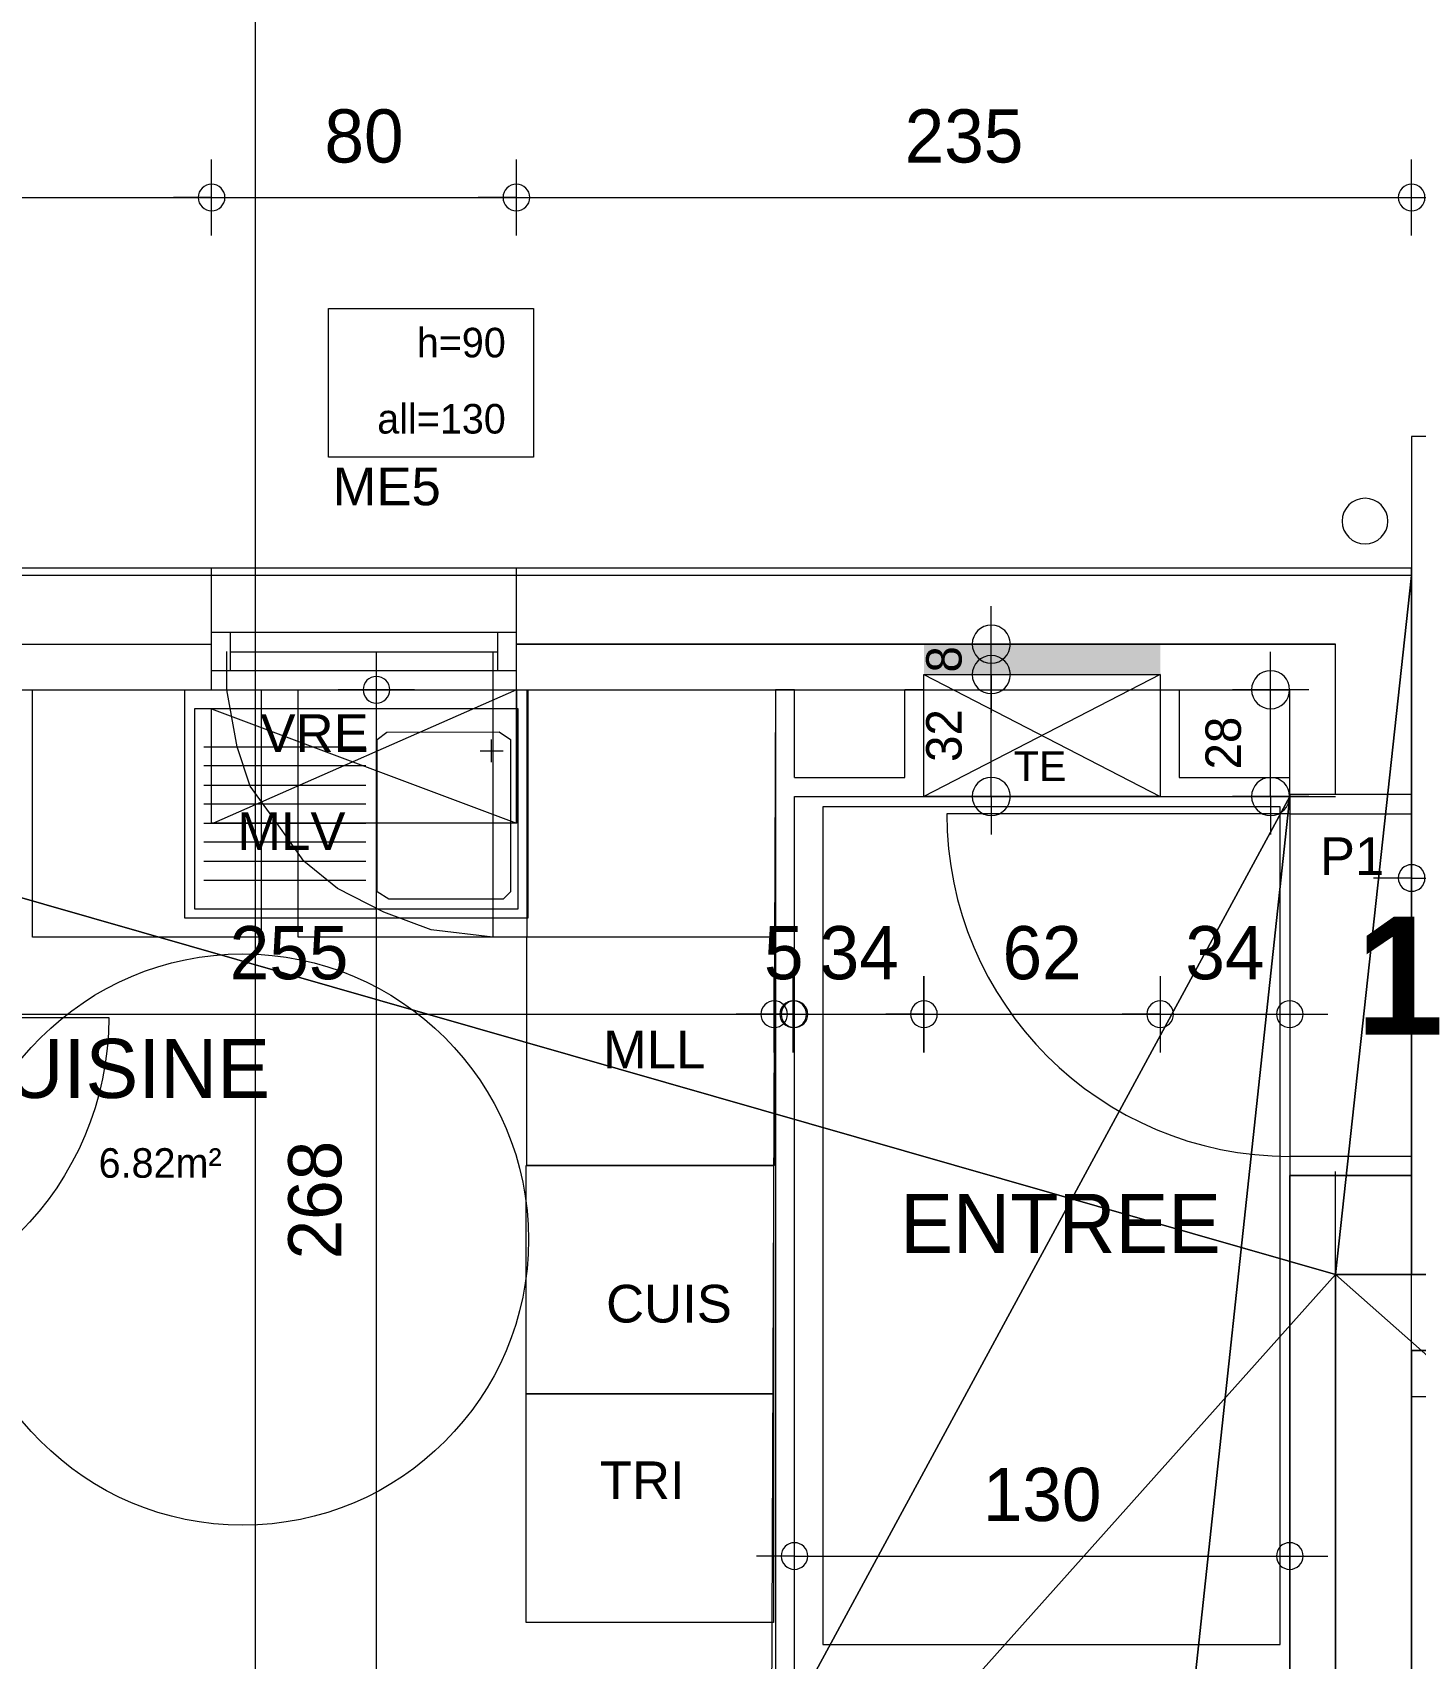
# Model space of a CAD drawing. Header units: metres. Extents: x 1.8 to 61.8, y -52.8 to -10.8.
# Drawn here: x 9.582 to 13.212, y -18.535 to -14.265 of the extents above; entities that cross this region are included whole.
import ezdxf
from ezdxf.enums import TextEntityAlignment as Align
from ezdxf.lldxf.tags import DXFTag

# ---------------------------------------------------------------- set-up
doc = ezdxf.new("R2010")
doc.units = ezdxf.units.M
doc.header["$MEASUREMENT"] = 0
for name, color, linetype in [('Calque commun', 7, 'Continuous'), ('Calque7', 7, 'Continuous'), ('Calque90', 7, 'Continuous'), ('Cotations', 7, 'Continuous'), ('Textes', 7, 'Continuous')]:
    doc.layers.add(name, color=color, linetype=linetype)
doc.styles.add('Arial16', font='arial.ttf', dxfattribs={"height": 0.077313})
doc.styles.add('Arial8', font='arial.ttf', dxfattribs={"height": 0.098961})
doc.styles.add('Century Gothic', font='GOTHICB.TTF', dxfattribs={"height": 0.31023})
doc.styles.add('Century Gothic11', font='GOTHIC.TTF', dxfattribs={"height": 0.139636})
doc.styles.add('Century Gothic19', font='GOTHIC.TTF', dxfattribs={"height": 0.155151})
doc.styles.add('Century Gothic21', font='GOTHIC.TTF', dxfattribs={"height": 0.09309})
doc.styles.add('Century Gothic5', font='GOTHIC.TTF', dxfattribs={"height": 0.077575})
tags = doc.linetypes.add('DASHDOT2', pattern=[0.5, 0.25, -0.125, 0, -0.125]).pattern_tags.tags
tags[10:11] = [DXFTag(74, 4), DXFTag(75, 0), DXFTag(340, '0'), DXFTag(46, 1.0), DXFTag(50, 0.0), DXFTag(44, 0.0), DXFTag(45, 0.0)]
tags[8:9] = [DXFTag(74, 4), DXFTag(75, 0), DXFTag(340, '0'), DXFTag(46, 1.0), DXFTag(50, 0.0), DXFTag(44, 0.0), DXFTag(45, 0.0)]
tags[6:7] = [DXFTag(74, 4), DXFTag(75, 0), DXFTag(340, '0'), DXFTag(46, 1.0), DXFTag(50, 0.0), DXFTag(44, 0.0), DXFTag(45, 0.0)]
tags[4:5] = [DXFTag(74, 4), DXFTag(75, 0), DXFTag(340, '0'), DXFTag(46, 1.0), DXFTag(50, 0.0), DXFTag(44, 0.0), DXFTag(45, 0.0)]
tags = doc.linetypes.add('DOT2', pattern=[0.125, 0, -0.125]).pattern_tags.tags
tags[6:7] = [DXFTag(74, 4), DXFTag(75, 0), DXFTag(340, '0'), DXFTag(46, 1.0), DXFTag(50, 0.0), DXFTag(44, 0.0), DXFTag(45, 0.0)]
tags[4:5] = [DXFTag(74, 4), DXFTag(75, 0), DXFTag(340, '0'), DXFTag(46, 1.0), DXFTag(50, 0.0), DXFTag(44, 0.0), DXFTag(45, 0.0)]
tags = doc.linetypes.add('HIDDEN', pattern=[0.375, 0.25, -0.125]).pattern_tags.tags
tags[6:7] = [DXFTag(74, 4), DXFTag(75, 0), DXFTag(340, '0'), DXFTag(46, 1.0), DXFTag(50, 0.0), DXFTag(44, 0.0), DXFTag(45, 0.0)]
tags[4:5] = [DXFTag(74, 4), DXFTag(75, 0), DXFTag(340, '0'), DXFTag(46, 1.0), DXFTag(50, 0.0), DXFTag(44, 0.0), DXFTag(45, 0.0)]
tags = doc.linetypes.add('HIDDEN2', pattern=[0.1875, 0.125, -0.0625]).pattern_tags.tags
tags[6:7] = [DXFTag(74, 4), DXFTag(75, 0), DXFTag(340, '0'), DXFTag(46, 1.0), DXFTag(50, 0.0), DXFTag(44, 0.0), DXFTag(45, 0.0)]
tags[4:5] = [DXFTag(74, 4), DXFTag(75, 0), DXFTag(340, '0'), DXFTag(46, 1.0), DXFTag(50, 0.0), DXFTag(44, 0.0), DXFTag(45, 0.0)]

# ---------------------------------------------------------------- blocks, each defined once
blk = doc.blocks.new('Block52712')
at = {"layer": 'Calque commun', "color": 7, "linetype": 'Continuous', "lineweight": 9}
for p, q in [((13.2015, -17.8466), (13.2015, -17.5266)), ((13.2015, -17.7266), (14.3815, -17.7266)), ((13.2015, -17.8466), (14.3815, -17.8466))]:
    blk.add_line(p, q, dxfattribs=at)
at = {"layer": 'Calque commun', "color": 7, "linetype": 'Continuous', "lineweight": 18}
blk.add_line((13.2015, -17.5266), (14.3815, -17.5266), dxfattribs=at)
blk = doc.blocks.new('Block52729')
at = {"layer": 'Calque commun', "color": 7, "linetype": 'Continuous', "lineweight": 18}
blk.add_line((13.0015, -26.5266), (13.0015, -17.5266), dxfattribs=at)
at = {"layer": 'Calque commun', "color": 7, "linetype": 'Continuous', "lineweight": 9}
blk.add_line((13.2015, -26.3266), (13.2015, -17.7266), dxfattribs=at)
blk = doc.blocks.new('Block52942')
at = {"layer": 'Calque commun', "color": 7, "linetype": 'Continuous', "lineweight": 18}
for p, q in [((13.2015, -16.2666), (13.2015, -15.6712)), ((13.2015, -19.5658), (13.2015, -17.2666))]:
    blk.add_line(p, q, dxfattribs=at)
at = {"layer": 'Calque commun', "color": 7, "linetype": 'Continuous', "lineweight": 9}
for p, q in [((13.0015, -16.2666), (13.0015, -15.8712)), ((12.8815, -16.2666), (12.8815, -15.9912)), ((12.8815, -19.5658), (12.8815, -17.2666)), ((13.0015, -19.5658), (13.0015, -17.2666))]:
    blk.add_line(p, q, dxfattribs=at)
blk = doc.blocks.new('Block52943')
at = {"layer": 'Calque commun', "color": 7, "linetype": 'Continuous', "lineweight": 18}
for p, q in [((8.1216, -15.6712), (10.0516, -15.6712)), ((10.8516, -15.6712), (13.2015, -15.6712))]:
    blk.add_line(p, q, dxfattribs=at)
at = {"layer": 'Calque commun', "color": 7, "linetype": 'Continuous', "lineweight": 9}
for p, q in [((8.1216, -15.8712), (10.0516, -15.8712)), ((10.8516, -15.8712), (13.0015, -15.8712)), ((8.1216, -15.9912), (10.0516, -15.9912)), ((10.8516, -15.9912), (12.8815, -15.9912))]:
    blk.add_line(p, q, dxfattribs=at)
blk = doc.blocks.new('new39')
at = {"layer": 'Calque commun', "color": 5, "linetype": 'Continuous', "lineweight": 9}
blk.add_arc((0, 0), 0.5, 0, 359.99941, dxfattribs=at)
blk = doc.blocks.new('new40')
at = {"layer": 'Calque commun', "color": 5, "linetype": 'Continuous', "lineweight": 9}
blk.add_arc((0, 0), 0.5, 0, 359.99941, dxfattribs=at)
blk = doc.blocks.new('DimLine53137')
at = {"layer": 'Calque commun', "color": 5, "linetype": 'Continuous', "lineweight": 9}
for p, q in [((10.0516, -14.7987), (10.0516, -14.5987)), ((10.8516, -14.7987), (10.8516, -14.5987)), ((10.0516, -14.6987), (9.9516, -14.6987)), ((10.0516, -14.6987), (10.8516, -14.6987)), ((10.8516, -14.6987), (10.9516, -14.6987))]:
    blk.add_line(p, q, dxfattribs=at)
at = {"layer": 'Calque commun', "color": 5, "linetype": 'Continuous', "lineweight": 9, "xscale": 0.07000000029802322, "yscale": 0.07000000029802322, "zscale": 0.07000000029802322}
for name, p in [('new39', (10.0516, -14.6987)), ('new40', (10.8516, -14.6987))]:
    blk.add_blockref(name, p, dxfattribs=at)
at = {"layer": 'Calque commun', "color": 5, "linetype": 'Continuous', "lineweight": 9, "style": 'Century Gothic11'}
blk.add_text('80', height=0.13964, dxfattribs=at).set_placement((10.4516, -14.6487), align=Align.BOTTOM_CENTER)
blk = doc.blocks.new('new43')
at = {"layer": 'Calque commun', "color": 5, "linetype": 'Continuous', "lineweight": 9}
blk.add_arc((0, 0), 0.5, 0, 359.99941, dxfattribs=at)
blk = doc.blocks.new('new44')
at = {"layer": 'Calque commun', "color": 5, "linetype": 'Continuous', "lineweight": 9}
blk.add_arc((0, 0), 0.5, 0, 359.99941, dxfattribs=at)
blk = doc.blocks.new('DimLine53153')
at = {"layer": 'Calque commun', "color": 5, "linetype": 'Continuous', "lineweight": 9}
for p, q in [((8.1216, -14.7987), (8.1216, -14.5987)), ((10.0516, -14.7987), (10.0516, -14.5987)), ((8.1216, -14.6987), (8.0216, -14.6987)), ((8.1216, -14.6987), (10.0516, -14.6987)), ((10.0516, -14.6987), (10.1516, -14.6987))]:
    blk.add_line(p, q, dxfattribs=at)
at = {"layer": 'Calque commun', "color": 5, "linetype": 'Continuous', "lineweight": 9, "xscale": 0.07000000029802322, "yscale": 0.07000000029802322, "zscale": 0.07000000029802322}
for name, p in [('new43', (8.1216, -14.6987)), ('new44', (10.0516, -14.6987))]:
    blk.add_blockref(name, p, dxfattribs=at)
at = {"layer": 'Calque commun', "color": 5, "linetype": 'Continuous', "lineweight": 9, "style": 'Century Gothic11'}
blk.add_text('193', height=0.13964, dxfattribs=at).set_placement((9.0866, -14.6487), align=Align.BOTTOM_CENTER)
blk = doc.blocks.new('new45')
at = {"layer": 'Calque commun', "color": 5, "linetype": 'Continuous', "lineweight": 9}
blk.add_arc((0, 0), 0.5, 0, 359.99941, dxfattribs=at)
blk = doc.blocks.new('new46')
at = {"layer": 'Calque commun', "color": 5, "linetype": 'Continuous', "lineweight": 9}
blk.add_arc((0, 0), 0.5, 0, 359.99941, dxfattribs=at)
blk = doc.blocks.new('DimLine53161')
at = {"layer": 'Calque commun', "color": 5, "linetype": 'Continuous', "lineweight": 9}
for p, q in [((10.8516, -14.7987), (10.8516, -14.5987)), ((13.2015, -14.7987), (13.2015, -14.5987)), ((10.8516, -14.6987), (10.7516, -14.6987)), ((10.8516, -14.6987), (13.2015, -14.6987)), ((13.2015, -14.6987), (13.3015, -14.6987))]:
    blk.add_line(p, q, dxfattribs=at)
at = {"layer": 'Calque commun', "color": 5, "linetype": 'Continuous', "lineweight": 9, "xscale": 0.07000000029802322, "yscale": 0.07000000029802322, "zscale": 0.07000000029802322}
for name, p in [('new45', (10.8516, -14.6987)), ('new46', (13.2015, -14.6987))]:
    blk.add_blockref(name, p, dxfattribs=at)
at = {"layer": 'Calque commun', "color": 5, "linetype": 'Continuous', "lineweight": 9, "style": 'Century Gothic11'}
blk.add_text('235', height=0.13964, dxfattribs=at).set_placement((12.0265, -14.6487), align=Align.BOTTOM_CENTER)
blk = doc.blocks.new('120x220')
at = {"layer": 'Calque commun', "color": 7, "linetype": 'HIDDEN', "lineweight": 9}
mesh = blk.add_polyface(dxfattribs=at)
corners = [(0, 2.2), (0, 0), (1.2, 0), (1.2, 2.2)]
mesh.append_faces([[corners[k] for k in face] for face in [(0, 1, 2, 3)]], dxfattribs={"color": 7})
blk = doc.blocks.new('@PRES_1_$$_1-7')
at = {"layer": 'Calque commun', "color": 5, "linetype": 'Continuous', "lineweight": 9}
for p, q in [((0, 0.32), (0.8, 0.32)), ((0.8, 0.15), (0, 0.15)), ((0.05, 0.05), (0.05, 0.15)), ((0.75, 0.15), (0.75, 0.05)), ((0.05, 0.1), (0.75, 0.1)), ((0.8, 0.05), (0, 0.05)), ((0, 0), (0.8, 0))]:
    blk.add_line(p, q, dxfattribs=at)
blk = doc.blocks.new('@PRES_1_$$_1-8')
at = {"layer": 'Calque commun', "color": 7, "linetype": 'Continuous', "lineweight": 9}
blk.add_line((0, 0), (0, 0.32), dxfattribs=at)
blk = doc.blocks.new('@PRES_1_$$_1-9')
at = {"layer": 'Calque commun', "color": 7, "linetype": 'Continuous', "lineweight": 9}
blk.add_line((0, 0), (0, 0.32), dxfattribs=at)
blk = doc.blocks.new('INTER_2D_COMB3')
at = {"layer": 'Calque commun', "color": 0, "linetype": 'ByBlock', "lineweight": -2}
for name in ['@PRES_1_$$_1-7', '@PRES_1_$$_1-8']:
    blk.add_blockref(name, (0, 0), dxfattribs=at)
at = {"layer": 'Calque commun', "color": 0, "linetype": 'ByBlock', "lineweight": -2, "extrusion": (0, 0, -1), "xscale": -1, "yscale": -1, "zscale": -1, "rotation": -180}
blk.add_blockref('@PRES_1_$$_1-9', (-0.8, 0), dxfattribs=at)
blk = doc.blocks.new('PLACED_COMB3')
at = {"layer": 'Calque commun', "color": 0, "linetype": 'ByBlock', "lineweight": -2}
blk.add_blockref('INTER_2D_COMB3', (0, 0), dxfattribs=at)
blk = doc.blocks.new('new115')
at = {"layer": 'Calque commun', "color": 5, "linetype": 'Continuous', "lineweight": 9}
blk.add_arc((0, 0), 0.5, 0, 359.99941, dxfattribs=at)
blk = doc.blocks.new('new116')
at = {"layer": 'Calque commun', "color": 5, "linetype": 'Continuous', "lineweight": 9}
blk.add_arc((0, 0), 0.5, 0, 359.99941, dxfattribs=at)
blk = doc.blocks.new('DimLine55509')
at = {"layer": 'Calque commun', "color": 5, "linetype": 'Continuous', "lineweight": 9}
for p, q in [((13.2015, -16.5855), (13.2015, -16.3855)), ((14.3815, -16.5855), (14.3815, -16.3855)), ((13.2015, -16.4855), (13.1015, -16.4855)), ((13.2015, -16.4855), (14.3815, -16.4855)), ((14.3815, -16.4855), (14.4815, -16.4855))]:
    blk.add_line(p, q, dxfattribs=at)
at = {"layer": 'Calque commun', "color": 5, "linetype": 'Continuous', "lineweight": 9, "xscale": 0.07000000029802322, "yscale": 0.07000000029802322, "zscale": 0.07000000029802322}
for name, p in [('new115', (13.2015, -16.4855)), ('new116', (14.3815, -16.4855))]:
    blk.add_blockref(name, p, dxfattribs=at)
at = {"layer": 'Calque commun', "color": 5, "linetype": 'Continuous', "lineweight": 9, "style": 'Century Gothic11'}
blk.add_text('118', height=0.13964, dxfattribs=at).set_placement((13.7915, -16.4355), align=Align.BOTTOM_CENTER)
blk = doc.blocks.new('@PRES_1_$$_1-25')
at = {"layer": 'Calque commun', "color": 5, "linetype": 'Continuous', "lineweight": 9}
blk.add_line((0.05, 0.32), (0.05, 1.22), dxfattribs=at)
at = {"layer": 'Calque commun', "color": 5, "linetype": 'Continuous', "lineweight": 9, "extrusion": (0, 0, -1)}
blk.add_arc((-0.05, 0.32), 0.9, 90, 180, dxfattribs=at)
at = {"layer": 'Calque commun', "color": 5, "linetype": 'Continuous', "lineweight": 9}
mesh = blk.add_polyface(dxfattribs=at)
corners = [(0, 0), (0, 0.32), (0.05, 0.32), (0.05, 0)]
mesh.append_faces([[corners[k] for k in face] for face in [(0, 1, 2, 3)]], dxfattribs={"color": 5})
mesh = blk.add_polyface(dxfattribs=at)
corners = [(0.95, 0), (0.95, 0.32), (1, 0.32), (1, 0)]
mesh.append_faces([[corners[k] for k in face] for face in [(0, 1, 2, 3)]], dxfattribs={"color": 5})
blk = doc.blocks.new('@PRES_1_$$_1-26')
at = {"layer": 'Calque commun', "color": 0, "linetype": 'ByBlock', "lineweight": -2}
blk.add_line((0, 0), (0, 0.32), dxfattribs=at)
blk = doc.blocks.new('@PRES_1_$$_1-27')
at = {"layer": 'Calque commun', "color": 0, "linetype": 'ByBlock', "lineweight": -2}
blk.add_line((0, 0), (0, 0.32), dxfattribs=at)
blk = doc.blocks.new('INTER_2D_COMB9')
at = {"layer": 'Calque7', "color": 0, "linetype": 'ByBlock', "lineweight": -2}
blk.add_blockref('@PRES_1_$$_1-25', (0, 0), dxfattribs=at)
at = {"layer": 'Calque7', "color": 7, "linetype": 'Continuous', "lineweight": 9}
blk.add_blockref('@PRES_1_$$_1-26', (0, 0), dxfattribs=at)
at = {"layer": 'Calque7', "color": 7, "linetype": 'Continuous', "lineweight": 9, "extrusion": (0, 0, -1), "xscale": -1, "yscale": -1, "zscale": -1, "rotation": -180}
blk.add_blockref('@PRES_1_$$_1-27', (-1, 0), dxfattribs=at)
blk = doc.blocks.new('PLACED_COMB9')
at = {"layer": 'Calque7', "color": 0, "linetype": 'ByBlock', "lineweight": -2}
blk.add_blockref('INTER_2D_COMB9', (0, 0), dxfattribs=at)
blk = doc.blocks.new('_15-3')
at = {"layer": 'Calque90', "color": 6, "linetype": 'ByBlock', "lineweight": 9}
for p, q in [((0.9, 0.6), (0, 0.6)), ((0, 0.6), (0, 0)), ((0.9, 0), (0.9, 0.6)), ((0.025, 0.025), (0.025, 0.55)), ((0.025, 0.55), (0.875, 0.55)), ((0.875, 0.55), (0.875, 0.025)), ((0.075, 0.49), (0.045, 0.47)), ((0.045, 0.47), (0.045, 0.07)), ((0.37, 0.4888), (0.075, 0.49)), ((0.095, 0.4099), (0.095, 0.4699)), ((0.395, 0.47), (0.37, 0.4888)), ((0.395, 0.07), (0.395, 0.47)), ((0.125, 0.4398), (0.065, 0.44)), ((0.85, 0.45), (0.425, 0.45)), ((0.425, 0.4), (0.85, 0.4)), ((0.85, 0.35), (0.425, 0.35)), ((0.425, 0.3), (0.85, 0.3)), ((0.85, 0.25), (0.425, 0.25)), ((0.425, 0.2), (0.85, 0.2)), ((0.85, 0.15), (0.425, 0.15)), ((0.85, 0.1), (0.425, 0.1)), ((0.045, 0.07), (0.065, 0.05)), ((0.045, 0.07), (0.065, 0.05)), ((0.065, 0.05), (0.365, 0.05)), ((0.365, 0.05), (0.395, 0.07)), ((0, 0), (0.9, 0)), ((0.875, 0.025), (0.025, 0.025))]:
    blk.add_line(p, q, dxfattribs=at)
blk = doc.blocks.new('xmodule1pd')
at = {"layer": 'Calque commun', "color": 5, "linetype": 'Continuous', "lineweight": 9}
blk.add_arc((0, 0), 0.5, 0, 359.9994, dxfattribs=at)
blk = doc.blocks.new('xmodule1pd2')
at = {"layer": 'Calque commun', "color": 5, "linetype": 'Continuous', "lineweight": 9}
blk.add_arc((0, 0), 0.5, 0, 359.9994, dxfattribs=at)
blk = doc.blocks.new('DimLine53309')
at = {"layer": 'Calque commun', "color": 5, "linetype": 'Continuous', "lineweight": 9}
for p, q in [((12.8313, -15.9912), (12.8313, -15.8912)), ((12.9313, -15.9912), (12.7313, -15.9912)), ((12.8313, -16.2714), (12.8313, -15.9912)), ((12.9313, -16.2714), (12.7313, -16.2714)), ((12.8313, -16.2714), (12.8313, -16.3714))]:
    blk.add_line(p, q, dxfattribs=at)
at = {"layer": 'Calque commun', "color": 5, "linetype": 'Continuous', "lineweight": 9, "xscale": 0.1000000014901161, "yscale": 0.1000000014901161, "zscale": 0.1000000014901161, "rotation": 90}
for name, p in [('xmodule1pd2', (12.8313, -15.9912)), ('xmodule1pd', (12.8313, -16.2714))]:
    blk.add_blockref(name, p, dxfattribs=at)
at = {"layer": 'Calque commun', "color": 5, "linetype": 'Continuous', "lineweight": 9, "style": 'Century Gothic21'}
blk.add_text('28', height=0.09309, rotation=90, dxfattribs=at).set_placement((12.7813, -16.1313), align=Align.BOTTOM_CENTER)
blk = doc.blocks.new('xmodule1pd27')
at = {"layer": 'Calque commun', "color": 5, "linetype": 'Continuous', "lineweight": 9}
blk.add_arc((0, 0), 0.5, 0, 359.99941, dxfattribs=at)
blk = doc.blocks.new('xmodule1pd28')
at = {"layer": 'Calque commun', "color": 5, "linetype": 'Continuous', "lineweight": 9}
blk.add_arc((0, 0), 0.5, 0, 359.99941, dxfattribs=at)
blk = doc.blocks.new('DimLine53444-2')
at = {"layer": 'Calque commun', "color": 5, "linetype": 'Continuous', "lineweight": 9}
for p, q in [((10.4842, -15.9912), (10.4842, -15.8912)), ((10.5842, -15.9912), (10.3842, -15.9912)), ((10.4842, -18.6713), (10.4842, -15.9912)), ((10.3842, -18.6713), (10.5842, -18.6713)), ((10.4842, -18.6713), (10.4842, -18.7713))]:
    blk.add_line(p, q, dxfattribs=at)
at = {"layer": 'Calque commun', "color": 5, "linetype": 'Continuous', "lineweight": 9, "xscale": 0.07000000029802322, "yscale": 0.07000000029802322, "zscale": 0.07000000029802322, "rotation": 90}
for name, p in [('xmodule1pd28', (10.4842, -15.9912)), ('xmodule1pd27', (10.4842, -18.6713))]:
    blk.add_blockref(name, p, dxfattribs=at)
at = {"layer": 'Calque commun', "color": 5, "linetype": 'Continuous', "lineweight": 9, "style": 'Century Gothic11'}
blk.add_text('268', height=0.13964, rotation=90, dxfattribs=at).set_placement((10.4342, -17.3312), align=Align.BOTTOM_CENTER)
blk = doc.blocks.new('xmodule1pd33')
at = {"layer": 'Calque commun', "color": 5, "linetype": 'Continuous', "lineweight": 9}
blk.add_arc((0, 0), 0.5, 0, 359.99941, dxfattribs=at)
blk = doc.blocks.new('xmodule1pd34')
at = {"layer": 'Calque commun', "color": 5, "linetype": 'Continuous', "lineweight": 9}
blk.add_arc((0, 0), 0.5, 0, 359.99941, dxfattribs=at)
blk = doc.blocks.new('DimLine53468-2')
at = {"layer": 'Calque commun', "color": 5, "linetype": 'Continuous', "lineweight": 9}
for p, q in [((8.9816, -16.9433), (8.9816, -16.7433)), ((11.5283, -16.9433), (11.5283, -16.7433)), ((8.9816, -16.8433), (8.8816, -16.8433)), ((8.9816, -16.8433), (11.5283, -16.8433)), ((11.5283, -16.8433), (11.6283, -16.8433))]:
    blk.add_line(p, q, dxfattribs=at)
at = {"layer": 'Calque commun', "color": 5, "linetype": 'Continuous', "lineweight": 9, "xscale": 0.07000000029802322, "yscale": 0.07000000029802322, "zscale": 0.07000000029802322}
for name, p in [('xmodule1pd33', (8.9816, -16.8433)), ('xmodule1pd34', (11.5283, -16.8433))]:
    blk.add_blockref(name, p, dxfattribs=at)
at = {"layer": 'Calque commun', "color": 5, "linetype": 'Continuous', "lineweight": 9, "style": 'Century Gothic11'}
blk.add_text('255', height=0.13964, dxfattribs=at).set_placement((10.2549, -16.7933), align=Align.BOTTOM_CENTER)
blk = doc.blocks.new('xmodule1pd35')
at = {"layer": 'Calque commun', "color": 5, "linetype": 'Continuous', "lineweight": 9}
blk.add_arc((0, 0), 0.5, 0, 359.99941, dxfattribs=at)
blk = doc.blocks.new('xmodule1pd36')
at = {"layer": 'Calque commun', "color": 5, "linetype": 'Continuous', "lineweight": 9}
blk.add_arc((0, 0), 0.5, 0, 359.99941, dxfattribs=at)
blk = doc.blocks.new('DimLine53476-2')
at = {"layer": 'Calque commun', "color": 5, "linetype": 'Continuous', "lineweight": 9}
for p, q in [((11.5283, -16.9433), (11.5283, -16.7433)), ((11.5783, -16.9433), (11.5783, -16.7433)), ((11.5283, -16.8433), (11.4283, -16.8433)), ((11.5283, -16.8433), (11.5783, -16.8433)), ((11.5783, -16.8433), (11.6783, -16.8433))]:
    blk.add_line(p, q, dxfattribs=at)
at = {"layer": 'Calque commun', "color": 5, "linetype": 'Continuous', "lineweight": 9, "xscale": 0.07000000029802322, "yscale": 0.07000000029802322, "zscale": 0.07000000029802322}
for name, p in [('xmodule1pd35', (11.5283, -16.8433)), ('xmodule1pd36', (11.5783, -16.8433))]:
    blk.add_blockref(name, p, dxfattribs=at)
at = {"layer": 'Calque commun', "color": 5, "linetype": 'Continuous', "lineweight": 9, "style": 'Century Gothic11'}
blk.add_text('5', height=0.1396, dxfattribs=at).set_placement((11.5533, -16.7933), align=Align.BOTTOM_CENTER)
blk = doc.blocks.new('xmodule1pd43')
at = {"layer": 'Calque commun', "color": 5, "linetype": 'Continuous', "lineweight": 9}
blk.add_arc((0, 0), 0.5, 0, 359.99941, dxfattribs=at)
blk = doc.blocks.new('xmodule1pd44')
at = {"layer": 'Calque commun', "color": 5, "linetype": 'Continuous', "lineweight": 9}
blk.add_arc((0, 0), 0.5, 0, 359.99941, dxfattribs=at)
blk = doc.blocks.new('DimLine53508-2')
at = {"layer": 'Calque commun', "color": 5, "linetype": 'Continuous', "lineweight": 9}
for p, q in [((11.5815, -18.3659), (11.5815, -18.1659)), ((12.8815, -18.3659), (12.8815, -18.1659)), ((11.5815, -18.2659), (11.4815, -18.2659)), ((11.5815, -18.2659), (12.8815, -18.2659)), ((12.8815, -18.2659), (12.9815, -18.2659))]:
    blk.add_line(p, q, dxfattribs=at)
at = {"layer": 'Calque commun', "color": 5, "linetype": 'Continuous', "lineweight": 9, "xscale": 0.07000000029802322, "yscale": 0.07000000029802322, "zscale": 0.07000000029802322}
for name, p in [('xmodule1pd43', (11.5815, -18.2659)), ('xmodule1pd44', (12.8815, -18.2659))]:
    blk.add_blockref(name, p, dxfattribs=at)
at = {"layer": 'Calque commun', "color": 5, "linetype": 'Continuous', "lineweight": 9, "style": 'Century Gothic11'}
blk.add_text('130', height=0.13964, dxfattribs=at).set_placement((12.2315, -18.2159), align=Align.BOTTOM_CENTER)
blk = doc.blocks.new('xmodule1pd45')
at = {"layer": 'Calque commun', "color": 5, "linetype": 'Continuous', "lineweight": 9}
blk.add_arc((0, 0), 0.5, 0, 359.99941, dxfattribs=at)
blk = doc.blocks.new('xmodule1pd46')
at = {"layer": 'Calque commun', "color": 5, "linetype": 'Continuous', "lineweight": 9}
blk.add_arc((0, 0), 0.5, 0, 359.99941, dxfattribs=at)
blk = doc.blocks.new('DimLine53516')
at = {"layer": 'Calque commun', "color": 5, "linetype": 'Continuous', "lineweight": 9}
for p, q in [((11.5815, -16.9433), (11.5815, -16.7433)), ((11.9215, -16.7433), (11.9215, -16.9433)), ((11.5815, -16.8433), (11.4815, -16.8433)), ((11.5815, -16.8433), (11.9215, -16.8433)), ((11.9215, -16.8433), (12.0215, -16.8433))]:
    blk.add_line(p, q, dxfattribs=at)
at = {"layer": 'Calque commun', "color": 5, "linetype": 'Continuous', "lineweight": 9, "xscale": 0.07000000029802322, "yscale": 0.07000000029802322, "zscale": 0.07000000029802322}
for name, p in [('xmodule1pd45', (11.5815, -16.8433)), ('xmodule1pd46', (11.9215, -16.8433))]:
    blk.add_blockref(name, p, dxfattribs=at)
at = {"layer": 'Calque commun', "color": 5, "linetype": 'Continuous', "lineweight": 9, "style": 'Century Gothic11'}
blk.add_text('34', height=0.13964, dxfattribs=at).set_placement((11.7515, -16.7933), align=Align.BOTTOM_CENTER)
blk = doc.blocks.new('60x65')
at = {"layer": 'Calque commun', "color": 7, "linetype": 'HIDDEN', "lineweight": 9}
mesh = blk.add_polyface(dxfattribs=at)
corners = [(0, 0.6), (0.65, 0.6), (0.65, 0), (0, 0)]
mesh.append_faces([[corners[k] for k in face] for face in [(0, 1, 2, 3)]], dxfattribs={"color": 7})
blk = doc.blocks.new('xmodule1pd65')
at = {"layer": 'Calque commun', "color": 5, "linetype": 'Continuous', "lineweight": 9}
blk.add_arc((0, 0), 0.5, 0, 359.99941, dxfattribs=at)
blk = doc.blocks.new('xmodule1pd66')
at = {"layer": 'Calque commun', "color": 5, "linetype": 'Continuous', "lineweight": 9}
blk.add_arc((0, 0), 0.5, 0, 359.99941, dxfattribs=at)
blk = doc.blocks.new('DimLine60930')
at = {"layer": 'Calque commun', "color": 5, "linetype": 'Continuous', "lineweight": 9}
for p, q in [((11.9215, -16.9433), (11.9215, -16.7433)), ((12.5415, -16.7433), (12.5415, -16.9433)), ((11.9215, -16.8433), (11.8215, -16.8433)), ((11.9215, -16.8433), (12.5415, -16.8433)), ((12.5415, -16.8433), (12.6415, -16.8433))]:
    blk.add_line(p, q, dxfattribs=at)
at = {"layer": 'Calque commun', "color": 5, "linetype": 'Continuous', "lineweight": 9, "xscale": 0.07000000029802322, "yscale": 0.07000000029802322, "zscale": 0.07000000029802322}
for name, p in [('xmodule1pd65', (11.9215, -16.8433)), ('xmodule1pd66', (12.5415, -16.8433))]:
    blk.add_blockref(name, p, dxfattribs=at)
at = {"layer": 'Calque commun', "color": 5, "linetype": 'Continuous', "lineweight": 9, "style": 'Century Gothic11'}
blk.add_text('62', height=0.13964, dxfattribs=at).set_placement((12.2315, -16.7933), align=Align.BOTTOM_CENTER)
blk = doc.blocks.new('xmodule1pd67')
at = {"layer": 'Calque commun', "color": 5, "linetype": 'Continuous', "lineweight": 9}
blk.add_arc((0, 0), 0.5, 0, 359.99941, dxfattribs=at)
blk = doc.blocks.new('xmodule1pd68')
at = {"layer": 'Calque commun', "color": 5, "linetype": 'Continuous', "lineweight": 9}
blk.add_arc((0, 0), 0.5, 0, 359.99941, dxfattribs=at)
blk = doc.blocks.new('DimLine60938')
at = {"layer": 'Calque commun', "color": 5, "linetype": 'Continuous', "lineweight": 9}
for p, q in [((12.5415, -16.7433), (12.5415, -16.9433)), ((12.8815, -16.7433), (12.8815, -16.9433)), ((12.5415, -16.8433), (12.4415, -16.8433)), ((12.5415, -16.8433), (12.8815, -16.8433)), ((12.8815, -16.8433), (12.9815, -16.8433))]:
    blk.add_line(p, q, dxfattribs=at)
at = {"layer": 'Calque commun', "color": 5, "linetype": 'Continuous', "lineweight": 9, "xscale": 0.07000000029802322, "yscale": 0.07000000029802322, "zscale": 0.07000000029802322}
for name, p in [('xmodule1pd67', (12.5415, -16.8433)), ('xmodule1pd68', (12.8815, -16.8433))]:
    blk.add_blockref(name, p, dxfattribs=at)
at = {"layer": 'Calque commun', "color": 5, "linetype": 'Continuous', "lineweight": 9, "style": 'Century Gothic11'}
blk.add_text('34', height=0.13964, dxfattribs=at).set_placement((12.7115, -16.7933), align=Align.BOTTOM_CENTER)
blk = doc.blocks.new('@PRES_1_$$_1-46')
at = {"layer": 'Calque commun', "color": 5, "linetype": 'Continuous', "lineweight": 9}
blk.add_line((0.05, 0.05), (0.05, 0.85), dxfattribs=at)
at = {"layer": 'Calque commun', "color": 5, "linetype": 'Continuous', "lineweight": 9, "extrusion": (0, 0, -1)}
blk.add_arc((-0.05, 0.05), 0.8, 90, 180, dxfattribs=at)
at = {"layer": 'Calque commun', "color": 5, "linetype": 'Continuous', "lineweight": 9}
mesh = blk.add_polyface(dxfattribs=at)
corners = [(0, 0), (0, 0.05), (0.05, 0.05), (0.05, 0)]
mesh.append_faces([[corners[k] for k in face] for face in [(0, 1, 2, 3)]], dxfattribs={"color": 5})
mesh = blk.add_polyface(dxfattribs=at)
corners = [(0.85, 0), (0.85, 0.05), (0.9, 0.05), (0.9, 0)]
mesh.append_faces([[corners[k] for k in face] for face in [(0, 1, 2, 3)]], dxfattribs={"color": 5})
blk = doc.blocks.new('@PRES_1_$$_1-47')
at = {"layer": 'Calque commun', "color": 0, "linetype": 'ByBlock', "lineweight": -2}
blk.add_line((0, 0), (0, 0.05), dxfattribs=at)
blk = doc.blocks.new('@PRES_1_$$_1-48')
at = {"layer": 'Calque commun', "color": 0, "linetype": 'ByBlock', "lineweight": -2}
blk.add_line((0, 0), (0, 0.05), dxfattribs=at)
blk = doc.blocks.new('INTER_2D_COMB16')
at = {"layer": 'Calque commun', "color": 0, "linetype": 'ByBlock', "lineweight": -2}
blk.add_blockref('@PRES_1_$$_1-46', (0, 0), dxfattribs=at)
at = {"layer": 'Calque7', "color": 15, "linetype": 'Continuous', "lineweight": 18}
blk.add_blockref('@PRES_1_$$_1-47', (0, 0), dxfattribs=at)
at = {"layer": 'Calque7', "color": 15, "linetype": 'Continuous', "lineweight": 18, "extrusion": (0, 0, -1), "xscale": -1, "yscale": -1, "zscale": -1, "rotation": -180}
blk.add_blockref('@PRES_1_$$_1-48', (-0.9, 0), dxfattribs=at)
blk = doc.blocks.new('PLACED_COMB16')
at = {"layer": 'Calque commun', "color": 0, "linetype": 'ByBlock', "lineweight": -2}
blk.add_blockref('INTER_2D_COMB16', (0, 0), dxfattribs=at)
blk = doc.blocks.new('te 62x32')
at = {"layer": 'Calque commun', "color": 1, "linetype": 'Continuous', "lineweight": 18}
for p, q in [((0, 0.32), (0.62, 0)), ((0.62, 0.32), (0, 0))]:
    blk.add_line(p, q, dxfattribs=at)
at = {"layer": 'Textes', "color": 5, "linetype": 'ByBlock', "lineweight": -2, "style": 'Arial16'}
blk.add_text('TE', height=0.07731, dxfattribs=at).set_placement((0.2358, 0.0178), align=Align.BOTTOM_LEFT)
at = {"layer": 'Calque commun', "color": 1, "linetype": 'Continuous', "lineweight": 18}
mesh = blk.add_polyface(dxfattribs=at)
corners = [(0, 0.32), (0.62, 0.32), (0.62, 0), (0, 0)]
mesh.append_faces([[corners[k] for k in face] for face in [(0, 1, 2, 3)]], dxfattribs={"color": 1})
blk = doc.blocks.new('xmodule1pd69')
at = {"layer": 'Calque commun', "color": 5, "linetype": 'Continuous', "lineweight": 9}
blk.add_arc((0, 0), 0.5, 0, 359.9994, dxfattribs=at)
blk = doc.blocks.new('xmodule1pd70')
at = {"layer": 'Calque commun', "color": 5, "linetype": 'Continuous', "lineweight": 9}
blk.add_arc((0, 0), 0.5, 0, 359.9994, dxfattribs=at)
blk = doc.blocks.new('DimLine61689')
at = {"layer": 'Calque commun', "color": 5, "linetype": 'Continuous', "lineweight": 9}
for p, q in [((12.0982, -15.9514), (12.0982, -15.8514)), ((11.9982, -15.9514), (12.1982, -15.9514)), ((12.0982, -16.2714), (12.0982, -15.9514)), ((11.9982, -16.2714), (12.1982, -16.2714)), ((12.0982, -16.2714), (12.0982, -16.3714))]:
    blk.add_line(p, q, dxfattribs=at)
at = {"layer": 'Calque commun', "color": 5, "linetype": 'Continuous', "lineweight": 9, "xscale": 0.1000000014901161, "yscale": 0.1000000014901161, "zscale": 0.1000000014901161, "rotation": 90}
for name, p in [('xmodule1pd70', (12.0982, -15.9514)), ('xmodule1pd69', (12.0982, -16.2714))]:
    blk.add_blockref(name, p, dxfattribs=at)
at = {"layer": 'Calque commun', "color": 5, "linetype": 'Continuous', "lineweight": 9, "style": 'Century Gothic21'}
blk.add_text('32', height=0.09309, rotation=90, dxfattribs=at).set_placement((12.0482, -16.1114), align=Align.BOTTOM_CENTER)
blk = doc.blocks.new('xmodule1pd71')
at = {"layer": 'Calque commun', "color": 5, "linetype": 'Continuous', "lineweight": 9}
blk.add_arc((0, 0), 0.5, 0, 359.9994, dxfattribs=at)
blk = doc.blocks.new('xmodule1pd72')
at = {"layer": 'Calque commun', "color": 5, "linetype": 'Continuous', "lineweight": 9}
blk.add_arc((0, 0), 0.5, 0, 359.9994, dxfattribs=at)
blk = doc.blocks.new('DimLine61697')
at = {"layer": 'Calque commun', "color": 5, "linetype": 'Continuous', "lineweight": 9}
for p, q in [((12.0982, -15.8714), (12.0982, -15.7714)), ((11.9982, -15.8714), (12.1982, -15.8714)), ((12.0982, -15.9514), (12.0982, -15.8714)), ((11.9982, -15.9514), (12.1982, -15.9514)), ((12.0982, -15.9514), (12.0982, -16.0514))]:
    blk.add_line(p, q, dxfattribs=at)
at = {"layer": 'Calque commun', "color": 5, "linetype": 'Continuous', "lineweight": 9, "xscale": 0.1000000014901161, "yscale": 0.1000000014901161, "zscale": 0.1000000014901161, "rotation": 90}
for name, p in [('xmodule1pd72', (12.0982, -15.8714)), ('xmodule1pd71', (12.0982, -15.9514))]:
    blk.add_blockref(name, p, dxfattribs=at)
at = {"layer": 'Calque commun', "color": 5, "linetype": 'Continuous', "lineweight": 9, "style": 'Century Gothic21'}
blk.add_text('8', height=0.0931, rotation=90, dxfattribs=at).set_placement((12.0482, -15.9114), align=Align.BOTTOM_CENTER)
blk = doc.blocks.new('xmodule1pd73')
at = {"layer": 'Calque commun', "color": 15, "linetype": 'Continuous', "lineweight": 18}
for p, q in [((11.5315, -15.9914), (11.5315, -18.6712)), ((11.5815, -15.9914), (11.5315, -15.9914)), ((11.5815, -16.2214), (11.5815, -15.9914)), ((11.8715, -16.2214), (11.8715, -15.9914)), ((11.9215, -15.9914), (11.8715, -15.9914)), ((11.9215, -16.2714), (11.9215, -15.9914)), ((12.5415, -15.9912), (12.5415, -16.2714)), ((12.5415, -15.9912), (12.5915, -15.9912)), ((12.5915, -15.9912), (12.5915, -16.2214)), ((11.5815, -16.2214), (11.8715, -16.2214)), ((12.5915, -16.2214), (12.8815, -16.2214)), ((12.8815, -16.2714), (12.8815, -16.2214)), ((11.5815, -18.6712), (11.5815, -16.2714)), ((11.5815, -16.2714), (11.9215, -16.2714)), ((12.5415, -16.2714), (12.8815, -16.2714))]:
    blk.add_line(p, q, dxfattribs=at)
at = {"layer": 'Calque commun', "color": 7, "linetype": 'Continuous', "lineweight": 9}
blk.add_line((12.6015, -16.2714), (13.0015, -16.2714), dxfattribs=at)
at = {"layer": 'Calque commun', "color": 7, "linetype": 'HIDDEN', "lineweight": 9, "extrusion": (0, -1.22461e-16, -1)}
blk.add_arc((-10.1335, -17.4349), 0.75, 270, 269.9994, dxfattribs=at)
at = {"layer": 'Calque commun', "color": 91, "linetype": 'Continuous', "lineweight": 9}
blk.add_trace([(11.9215, -15.9514), (12.5415, -15.9514), (11.9215, -15.8714), (12.5415, -15.8714)], dxfattribs=at)
at = {"layer": 'Calque commun', "color": 5, "linetype": 'Continuous', "lineweight": 9}
for name in ['DimLine61697', 'DimLine61689', 'DimLine53444-2', 'DimLine53309', 'DimLine53468-2', 'DimLine53476-2', 'DimLine53516', 'DimLine60930', 'DimLine60938', 'DimLine53508-2']:
    blk.add_blockref(name, (0, 0), dxfattribs=at)
at = {"layer": 'Calque commun', "color": 0, "linetype": 'ByBlock', "lineweight": -2}
for name, p in [('te 62x32', (11.9215, -16.2714)), ('120x220', (11.6562, -18.4985)), ('60x65', (10.8791, -17.2402)), ('60x65', (10.8769, -17.8402)), ('60x65', (10.8769, -18.4402))]:
    blk.add_blockref(name, p, dxfattribs=at)
for name, p, rotation in [('60x65', (10.1816, -16.6412), 90), ('60x65', (10.8791, -16.6412), 90), ('PLACED_COMB16', (8.9316, -16.8015), -90.00000000000001)]:
    blk.add_blockref(name, p, dxfattribs=dict(at, rotation=rotation))
at = {"layer": 'Calque commun', "color": 0, "linetype": 'DOT2', "lineweight": -2, "extrusion": (0, 0, -1), "xscale": -1, "yscale": -1, "zscale": -1, "rotation": -180}
blk.add_blockref('_15-3', (-10.8815, -16.5914), dxfattribs=at)
at = {"layer": 'Calque commun', "color": 9, "linetype": 'ByBlock', "lineweight": -2, "style": 'Century Gothic5'}
blk.add_text('6.82m²', height=0.07758, dxfattribs=at).set_placement((10.0779, -17.195), align=Align.TOP_RIGHT)
at = {"layer": 'Textes', "color": 5, "linetype": 'ByBlock', "lineweight": -2, "style": 'Arial8'}
for s, p in [('MLV', (10.1189, -16.4414)), ('MLL', (11.0788, -17.0153)), ('CUIS', (11.087, -17.6824)), ('TRI', (11.0707, -18.1461))]:
    blk.add_text(s, height=0.09896, dxfattribs=at).set_placement(p, align=Align.BOTTOM_LEFT)
at = {"layer": 'Textes', "color": 5, "linetype": 'ByBlock', "lineweight": -2, "style": 'Century Gothic19'}
for s, p in [('CUISINE', (10.2048, -16.9079)), ('ENTREE', (12.7008, -17.315))]:
    blk.add_text(s, height=0.15515, dxfattribs=at).set_placement(p, align=Align.TOP_RIGHT)
at = {"layer": 'Calque commun', "color": 9, "linetype": 'Continuous', "lineweight": 9}
mesh = blk.add_polyface(dxfattribs=at)
corners = [(8.9816, -18.6712), (8.9816, -15.9912), (11.5315, -15.9912), (11.5215, -18.6712)]
mesh.append_faces([[corners[k] for k in face] for face in [(0, 1, 2, 3)]], dxfattribs={"color": 9})
mesh = blk.add_polyface(dxfattribs=at)
corners = [(11.5815, -18.6712), (9.2215, -20.5513), (9.2215, -19.6512), (8.1016, -18.6712), (8.9415, -19.5712), (8.1016, -19.5712), (8.9415, -20.6013), (8.9415, -20.5513), (12.8815, -16.2714), (12.5815, -19.0635), (6.9216, -20.6013), (6.9216, -24.3512), (8.9416, -19.6512), (12.8815, -19.0635), (12.9215, -24.3512), (12.5815, -19.6158), (11.5815, -16.2714), (12.9215, -19.6158)]
mesh.append_faces([[corners[k] for k in face] for face in [(3, 4, 5), (4, 2, 12), (14, 15, 17)]], dxfattribs={"vtx0": -1, "color": 9})
mesh.append_faces([[corners[k] for k in face] for face in [(3, 2, 4), (0, 8, 9), (1, 15, 14), (0, 15, 1), (6, 1, 11)]], dxfattribs={"vtx0": -1, "vtx1": -1, "vtx2": -1, "color": 9})
mesh.append_faces([[corners[k] for k in face] for face in [(0, 1, 2), (1, 14, 11), (0, 9, 15)]], dxfattribs={"vtx0": -1, "vtx2": -1, "color": 9})
mesh.append_faces([[corners[k] for k in face] for face in [(10, 6, 11), (13, 9, 8)]], dxfattribs={"vtx1": -1, "color": 9})
mesh.append_faces([[corners[k] for k in face] for face in [(3, 0, 2)]], dxfattribs={"vtx1": -1, "vtx2": -1, "color": 9})
mesh.append_faces([[corners[k] for k in face] for face in [(6, 7, 1), (0, 16, 8)]], dxfattribs={"vtx2": -1, "color": 9})

msp = doc.modelspace()

# ---------------------------------------------------------------- linework, layer by layer
at = {"layer": 'Calque commun', "color": 12, "linetype": 'Continuous', "lineweight": 18}
for p, q in [((10.0516, -15.8712), (10.0516, -15.6712)), ((10.8516, -15.8712), (10.8516, -15.6712)), ((9.2167, -15.8715), (10.0516, -15.8712)), ((13.0015, -15.8715), (10.8516, -15.8712)), ((13.0015, -16.2466), (13.0015, -15.8715)), ((13.2015, -16.2666), (13.0015, -16.2666)), ((13.0015, -24.4715), (13.0015, -17.2566)), ((13.0015, -17.2666), (13.2015, -17.2666))]:
    msp.add_line(p, q, dxfattribs=at)
at = {"layer": 'Calque commun', "color": 7, "linetype": 'HIDDEN', "lineweight": 9, "flags": 128}
msp.add_lwpolyline([(10.7897, -15.8911), (10.7897, -16.6411), (10.6281, -16.6214), (10.5037, -16.5756), (10.3824, -16.5133), (10.294, -16.4412), (10.2219, -16.3397), (10.1531, -16.2447), (10.1189, -16.1411), (10.0915, -15.9911), (10.0915, -15.8911)], dxfattribs=at)
at = {"layer": 'Calque commun', "color": 21, "linetype": 'HIDDEN2', "lineweight": 9, "flags": 128}
msp.add_lwpolyline([(10.8516, -15.9912), (10.8516, -16.3412), (10.0516, -16.3412), (10.0516, -16.0412), (10.8516, -16.3412), (10.8516, -15.9912), (10.0566, -16.3412)], dxfattribs=at)
at = {"layer": 'Calque commun', "color": 12, "linetype": 'Continuous', "lineweight": 18}
msp.add_polyline3d([(14.3815, -17.5266, 0), (14.3815, -17.6866, 0), (14.3815, -17.7266, 0), (13.2015, -17.7266, 0), (13.2015, -26.3266, 0), (14.8015, -26.3266, 0), (14.8015, -26.5266, 0)], dxfattribs=at)
at = {"layer": 'Calque commun', "color": 11, "linetype": 'Continuous', "lineweight": 18}
msp.add_arc((13.0791, -15.5484), 0.06, 90, 89.9994, dxfattribs=at)
at = {"layer": 'Cotations', "color": 1, "linetype": 'DASHDOT2', "lineweight": 18, "flags": 128}
msp.add_lwpolyline([(10.1657, -12.0709), (10.1657, -26.6337), (10.1657, -26.6337)], dxfattribs=at)

# ---------------------------------------------------------------- block references
at = {"layer": 'Calque commun', "color": 5, "linetype": 'Continuous', "lineweight": 9}
for name in ['DimLine53153', 'DimLine53137', 'DimLine53161', 'DimLine55509']:
    msp.add_blockref(name, (0, 0), dxfattribs=at)
at = {"layer": 'Calque commun', "color": 0, "linetype": 'ByBlock', "lineweight": -2}
for name, p in [('120x220', (13.2015, -17.5266)), ('Block52943', (0, 0)), ('PLACED_COMB3', (10.0516, -15.9912)), ('Block52942', (0, 0)), ('xmodule1pd73', (0, 0)), ('Block52729', (0, 0)), ('Block52712', (0, 0))]:
    msp.add_blockref(name, p, dxfattribs=at)
at = {"layer": 'Calque commun', "color": 0, "linetype": 'ByBlock', "lineweight": -2, "extrusion": (0, 0, -1), "xscale": -1, "yscale": -1, "zscale": -1, "rotation": 90.00000000000001}
msp.add_blockref('PLACED_COMB9', (-13.2015, -16.2666), dxfattribs=at)

# ---------------------------------------------------------------- texts
at = {"layer": 'Calque commun', "color": 5, "linetype": 'ByBlock', "lineweight": -2, "insert": (10.8238, -15.0408), "char_height": 0.07758, "attachment_point": 3, "line_spacing_factor": 1.546883, "style": 'Century Gothic5'}
msp.add_mtext('h=90\\Pall=130', dxfattribs=at)
at = {"layer": 'Textes', "color": 5, "linetype": 'ByBlock', "lineweight": -2, "style": 'Arial8'}
for s, p in [('ME5', (10.3691, -15.5365)), ('VRE', (10.1798, -16.1843)), ('P1', (12.9606, -16.5074))]:
    msp.add_text(s, height=0.09896, dxfattribs=at).set_placement(p, align=Align.BOTTOM_LEFT)
at = {"layer": 'Textes', "color": 5, "linetype": 'ByBlock', "lineweight": -2, "style": 'Century Gothic'}
msp.add_text('1', height=0.3102, dxfattribs=at).set_placement((13.055, -16.587), align=Align.TOP_LEFT)

# ---------------------------------------------------------------- meshes
at = {"layer": 'Calque commun', "color": 7, "linetype": 'Continuous', "lineweight": 9}
mesh = msp.add_polyface(dxfattribs=at)
corners = [(61.7636, -10.7659), (1.7636, -10.7659), (1.7636, -52.7659), (61.7636, -52.7659)]
mesh.append_faces([[corners[k] for k in face] for face in [(0, 1, 2, 3)]], dxfattribs={"color": 7})
at = {"layer": 'Calque commun', "color": 9, "linetype": 'Continuous', "lineweight": 9}
mesh = msp.add_polyface(dxfattribs=at)
corners = [(19.4015, -17.5266), (26.0015, -23.3666), (26.0015, -14.3666), (13.0015, -24.6912), (19.6015, -23.3666), (13.0015, -17.5266), (6.6015, -15.6912), (6.6015, -24.6912), (19.6015, -26.5266), (13.0015, -26.5266), (19.4015, -14.3666), (13.2015, -15.6912), (13.2015, -17.5266)]
mesh.append_faces([[corners[k] for k in face] for face in [(8, 3, 9)]], dxfattribs={"vtx0": -1, "color": 9})
mesh.append_faces([[corners[k] for k in face] for face in [(3, 4, 5)]], dxfattribs={"vtx0": -1, "vtx1": -1, "vtx2": -1, "color": 9})
mesh.append_faces([[corners[k] for k in face] for face in [(0, 1, 2), (0, 4, 1), (5, 6, 7), (5, 11, 6)]], dxfattribs={"vtx0": -1, "vtx2": -1, "color": 9})
mesh.append_faces([[corners[k] for k in face] for face in [(10, 0, 2), (12, 11, 5)]], dxfattribs={"vtx1": -1, "color": 9})
mesh.append_faces([[corners[k] for k in face] for face in [(0, 5, 4), (8, 4, 3), (7, 3, 5)]], dxfattribs={"vtx1": -1, "vtx2": -1, "color": 9})
at = {"layer": 'Calque commun', "color": 11, "linetype": 'Continuous', "lineweight": 18}
mesh = msp.add_polyface(dxfattribs=at)
corners = [(10.358, -14.99), (10.8964, -14.99), (10.8964, -15.3807), (10.358, -15.3807)]
mesh.append_faces([[corners[k] for k in face] for face in [(0, 1, 2, 3)]], dxfattribs={"color": 11})

doc.saveas('drawing.dxf')
